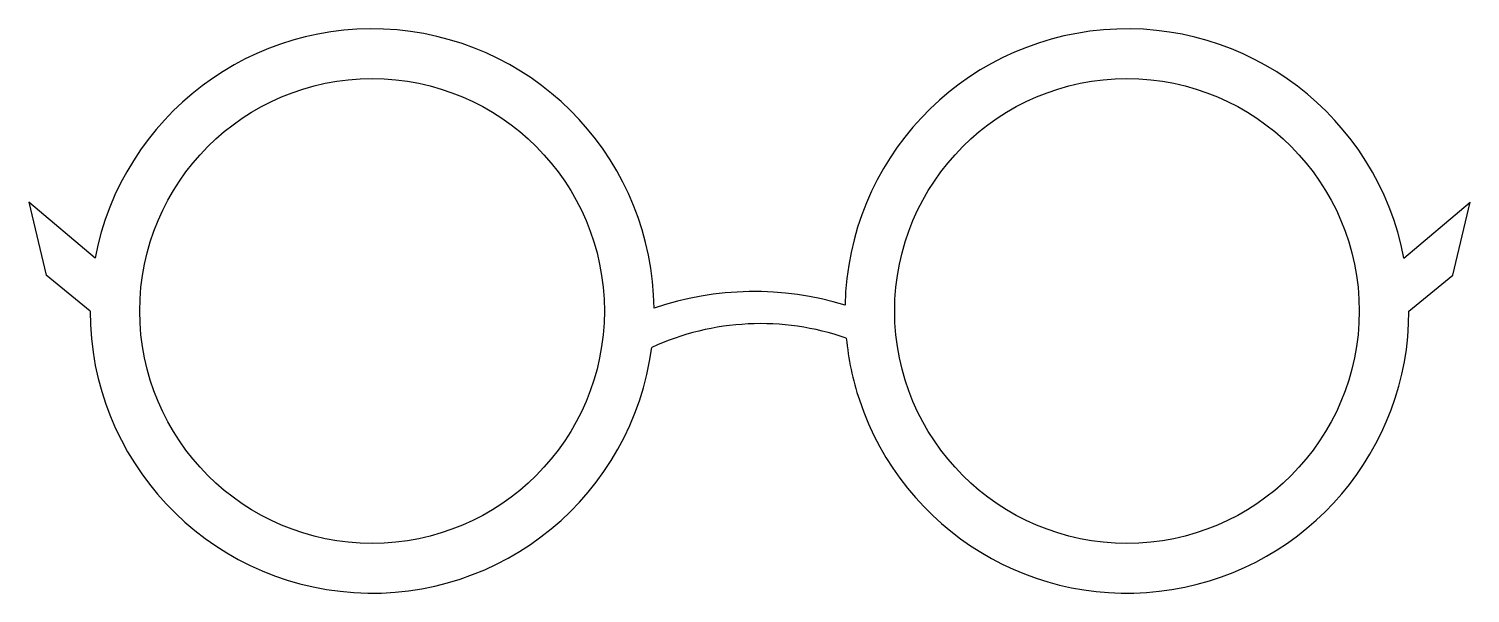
# Model space of a CAD drawing. Header units: millimetres. Extents: x 38 to 87.7, y 14.3 to 33.7.
import ezdxf

# ---------------------------------------------------------------- set-up
doc = ezdxf.new("R2010")
doc.units = ezdxf.units.MM
doc.layers.add('grabado linea medio', color=3, linetype='Continuous', true_color=0x00ff00)

msp = doc.modelspace()

# ---------------------------------------------------------------- linework, layer by layer
at = {"layer": 'grabado linea medio'}
for p, q in [((38.046, 27.748), (38.646, 25.229)), ((40.326, 25.815), (38.046, 27.748)), ((85.409, 25.815), (87.689, 27.748)), ((87.089, 25.229), (87.689, 27.748)), ((40.155, 24), (38.646, 25.229)), ((85.58, 24), (87.089, 25.229))]:
    msp.add_line(p, q, dxfattribs=at)
for centre in [(49.868, 24), (75.868, 24)]:
    msp.add_circle(centre, 8, dxfattribs=at)
for centre, radius, start, end in [((49.868, 24), 9.712, 0.5636, 169.2293), ((75.868, 24), 9.712, 10.7707, 178.8234), ((63.028, 14.035), 10.635, 72.888, 108.9221), ((49.868, 24), 9.712, 180, 352.587), ((75.868, 24), 9.712, 198.3737, 0), ((63.25, 14.542), 9.022, 70.9104, 114.5677), ((75.868, 24), 9.712, 185.5095, 198.3737)]:
    msp.add_arc(centre, radius, start, end, dxfattribs=at)

doc.saveas('drawing.dxf')
